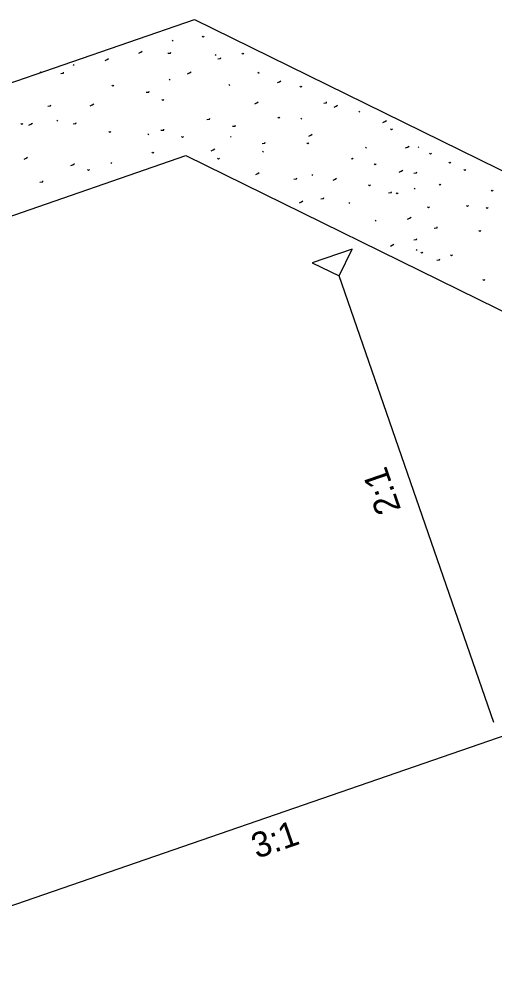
# Model space of a CAD drawing. Extents: x 2039679 to 2054696, y 1636462 to 1637830.
# Drawn here: x 2051348.6 to 2051461.6, y 1637029.4 to 1637259.7 of the extents above; entities that cross this region are included whole.
import ezdxf

# ---------------------------------------------------------------- set-up
doc = ezdxf.new("R2010")
doc.units = 0
doc.layers.add('DR_Pr_Aggregate_Ditch', color=7, linetype='Continuous')
doc.layers.add('RD_Pr_Roadway_Notes', color=7, linetype='Continuous')

msp = doc.modelspace()

# ---------------------------------------------------------------- linework, layer by layer
at = {"layer": 'DR_Pr_Aggregate_Ditch'}
for p, q in [((2051187.71, 1637189.7), (2051390.21, 1637259.7)), ((2051390.21, 1637259.7), (2051471.46, 1637219.7)), ((2051209.35, 1637165.44), (2051388.18, 1637227.26)), ((2051388.18, 1637227.26), (2051469.43, 1637187.26)), ((2051461.37, 1637092.33), (2051424.61, 1637198.66)), ((2051230.21, 1637008.45), (2051646.63, 1637152.4))]:
    msp.add_line(p, q, dxfattribs=at)
for points in [[(2051384.91, 1637254.73), (2051385.15, 1637254.55)], [(2051392.07, 1637255.67), (2051392.31, 1637255.43), (2051392.54, 1637255.67)], [(2051376.99, 1637251.67), (2051377.46, 1637251.91), (2051377.81, 1637252.14)], [(2051383.92, 1637251.62), (2051384.56, 1637251.67), (2051384.62, 1637251.91)], [(2051401.47, 1637251.67), (2051401.7, 1637251.44), (2051401.94, 1637251.67)], [(2051369, 1637249.91), (2051369.47, 1637250.15), (2051369.82, 1637250.38)], [(2051395.13, 1637251.32), (2051395.36, 1637251.15)], [(2051395.77, 1637250.32), (2051396.42, 1637250.38), (2051396.48, 1637250.62)], [(2051353.57, 1637247.21), (2051353.8, 1637246.98), (2051354.04, 1637247.21)], [(2051358.44, 1637246.8), (2051359.09, 1637246.86), (2051359.14, 1637247.09)], [(2051361.43, 1637248.97), (2051361.67, 1637248.8)], [(2051388.61, 1637246.74), (2051389.08, 1637246.98), (2051389.43, 1637247.21)], [(2051405.34, 1637247.09), (2051405.58, 1637246.92)], [(2051384.21, 1637245.45), (2051384.44, 1637245.28)], [(2051409.98, 1637244.63), (2051410.45, 1637244.86), (2051410.8, 1637245.1)], [(2051370.59, 1637244.04), (2051370.82, 1637243.81), (2051371.06, 1637244.04)], [(2051378.75, 1637242.34), (2051379.4, 1637242.4), (2051379.45, 1637242.63)], [(2051398.41, 1637244.16), (2051398.65, 1637243.98)], [(2051415.32, 1637243.81), (2051415.55, 1637243.57), (2051415.79, 1637243.81)], [(2051382.45, 1637240.64), (2051382.68, 1637240.4), (2051382.92, 1637240.64)], [(2051404.58, 1637239.58), (2051405.05, 1637239.82), (2051405.4, 1637240.05)], [(2051420.96, 1637239.76), (2051421.6, 1637239.82), (2051421.66, 1637240.05)], [(2051355.39, 1637239.06), (2051356.03, 1637239.11), (2051356.09, 1637239.35)], [(2051365.48, 1637239.11), (2051365.95, 1637239.35), (2051366.3, 1637239.58)], [(2051423.42, 1637238.82), (2051423.89, 1637239.06), (2051424.24, 1637239.29)], [(2051429.29, 1637237.82), (2051429.52, 1637237.64)], [(2051357.56, 1637235.71), (2051357.79, 1637235.53)], [(2051393.19, 1637235.89), (2051393.84, 1637235.94), (2051393.89, 1637236.18)], [(2051410.04, 1637236.41), (2051410.27, 1637236.18), (2051410.51, 1637236.41)], [(2051415.55, 1637236.18), (2051415.79, 1637236)], [(2051435.04, 1637235.18), (2051435.51, 1637235.41), (2051435.86, 1637235.65)], [(2051348.99, 1637234.89), (2051349.22, 1637234.65), (2051349.46, 1637234.89)], [(2051350.9, 1637234.5), (2051351.37, 1637234.74), (2051351.72, 1637234.98)], [(2051361.38, 1637234.83), (2051362.02, 1637234.89), (2051362.08, 1637235.12)], [(2051369.89, 1637233.01), (2051370.12, 1637232.77), (2051370.36, 1637233.01)], [(2051382.27, 1637233.3), (2051382.92, 1637233.36), (2051382.98, 1637233.59)], [(2051399.3, 1637234.24), (2051399.94, 1637234.3), (2051400, 1637234.54)], [(2051436.86, 1637233.65), (2051437.1, 1637233.42), (2051437.33, 1637233.65)], [(2051379.16, 1637232.42), (2051379.4, 1637232.25)], [(2051387.14, 1637231.83), (2051387.38, 1637231.6), (2051387.61, 1637231.83)], [(2051398.77, 1637231.83), (2051399, 1637231.66)], [(2051417.43, 1637231.89), (2051417.9, 1637232.13), (2051418.25, 1637232.36)], [(2051394.24, 1637228.43), (2051394.71, 1637228.66), (2051395.06, 1637228.9)], [(2051406.34, 1637230.13), (2051406.98, 1637230.19), (2051407.04, 1637230.43)], [(2051416.96, 1637230.31), (2051417.2, 1637230.07), (2051417.43, 1637230.31)], [(2051430.93, 1637229.25), (2051431.17, 1637229.08)], [(2051440.44, 1637229.08), (2051440.91, 1637229.31), (2051441.26, 1637229.55)], [(2051443.38, 1637229.37), (2051443.61, 1637229.19)], [(2051349.75, 1637226.43), (2051350.22, 1637226.67), (2051350.57, 1637226.9)], [(2051380.1, 1637228.08), (2051380.33, 1637227.84), (2051380.57, 1637228.08)], [(2051395.71, 1637226.67), (2051395.95, 1637226.43), (2051396.18, 1637226.67)], [(2051406.4, 1637228.31), (2051406.63, 1637228.14)], [(2051427.53, 1637226.67), (2051427.76, 1637226.43), (2051428, 1637226.67)], [(2051446.08, 1637227.84), (2051446.31, 1637227.61), (2051446.55, 1637227.84)], [(2051360.88, 1637224.88), (2051361.35, 1637225.11), (2051361.7, 1637225.35)], [(2051364.84, 1637223.97), (2051365.07, 1637223.73), (2051365.31, 1637223.97)], [(2051370.36, 1637225.61), (2051370.59, 1637225.44)], [(2051432.99, 1637225.32), (2051433.22, 1637225.08), (2051433.46, 1637225.32)], [(2051438.91, 1637223.32), (2051439.38, 1637223.56), (2051439.73, 1637223.79)], [(2051450.71, 1637225.67), (2051450.95, 1637225.44), (2051451.18, 1637225.67)], [(2051454.3, 1637223.97), (2051454.53, 1637223.73), (2051454.77, 1637223.97)], [(2051404.81, 1637222.79), (2051405.28, 1637223.03), (2051405.63, 1637223.26)], [(2051413.85, 1637221.68), (2051414.5, 1637221.74), (2051414.55, 1637221.97)], [(2051418.14, 1637222.79), (2051418.37, 1637222.62)], [(2051423.18, 1637221.44), (2051423.65, 1637221.68), (2051424, 1637221.91)], [(2051442.38, 1637223.09), (2051443.02, 1637223.15), (2051443.08, 1637223.38)], [(2051353.51, 1637220.97), (2051354.16, 1637221.03), (2051354.21, 1637221.27)], [(2051431.64, 1637220.33), (2051431.87, 1637220.09), (2051432.11, 1637220.33)], [(2051442.44, 1637219.51), (2051442.67, 1637219.33)], [(2051448.37, 1637220.5), (2051448.6, 1637220.27), (2051448.84, 1637220.5)], [(2051420.31, 1637216.98), (2051420.95, 1637217.04), (2051421.01, 1637217.28)], [(2051436.39, 1637218.39), (2051437.04, 1637218.45), (2051437.09, 1637218.68)], [(2051438.15, 1637218.39), (2051438.39, 1637218.16), (2051438.62, 1637218.39)], [(2051460.75, 1637219.04), (2051460.99, 1637218.8), (2051461.22, 1637219.04)], [(2051415.2, 1637216.04), (2051415.67, 1637216.28), (2051416.02, 1637216.51)], [(2051426.94, 1637216.1), (2051427.18, 1637215.93)], [(2051445.61, 1637215.05), (2051445.84, 1637214.81), (2051446.08, 1637215.05)], [(2051454.88, 1637215.4), (2051455.12, 1637215.16), (2051455.35, 1637215.4)], [(2051459.58, 1637214.93), (2051459.81, 1637214.69), (2051460.05, 1637214.93)], [(2051440.91, 1637212.17), (2051441.38, 1637212.4), (2051441.73, 1637212.64)], [(2051433.16, 1637211.88), (2051433.4, 1637211.7)], [(2051447.25, 1637210), (2051447.9, 1637210.06), (2051447.95, 1637210.29)], [(2051457.82, 1637209.41), (2051458.05, 1637209.18), (2051458.29, 1637209.41)], [(2051436.8, 1637205.71), (2051437.27, 1637205.95), (2051437.62, 1637206.18)], [(2051442.38, 1637207.24), (2051443.02, 1637207.3), (2051443.08, 1637207.53)], [(2051442.91, 1637204.95), (2051443.14, 1637204.78)], [(2051444.08, 1637204.25), (2051444.32, 1637204.01), (2051444.55, 1637204.25)], [(2051451.13, 1637203.66), (2051451.36, 1637203.42), (2051451.6, 1637203.66)], [(2051447.84, 1637202.37), (2051448.48, 1637202.42), (2051448.54, 1637202.66)], [(2051458.76, 1637197.79), (2051458.99, 1637197.55), (2051459.23, 1637197.79)]]:
    msp.add_lwpolyline(points, dxfattribs=at)
msp.add_lwpolyline([(2051427.7, 1637205.02), (2051418.25, 1637201.75), (2051424.61, 1637198.66)], close=True, dxfattribs=at)

# ---------------------------------------------------------------- texts
at = {"layer": 'RD_Pr_Roadway_Notes'}
for s, rotation, p in [('2:1', 109.07, (2051439.39, 1637143.04)), ('3:1', 19.0693, (2051405.05, 1637059.86))]:
    msp.add_text(s, height=6, rotation=rotation, dxfattribs=at).set_placement(p)

doc.saveas('drawing.dxf')
